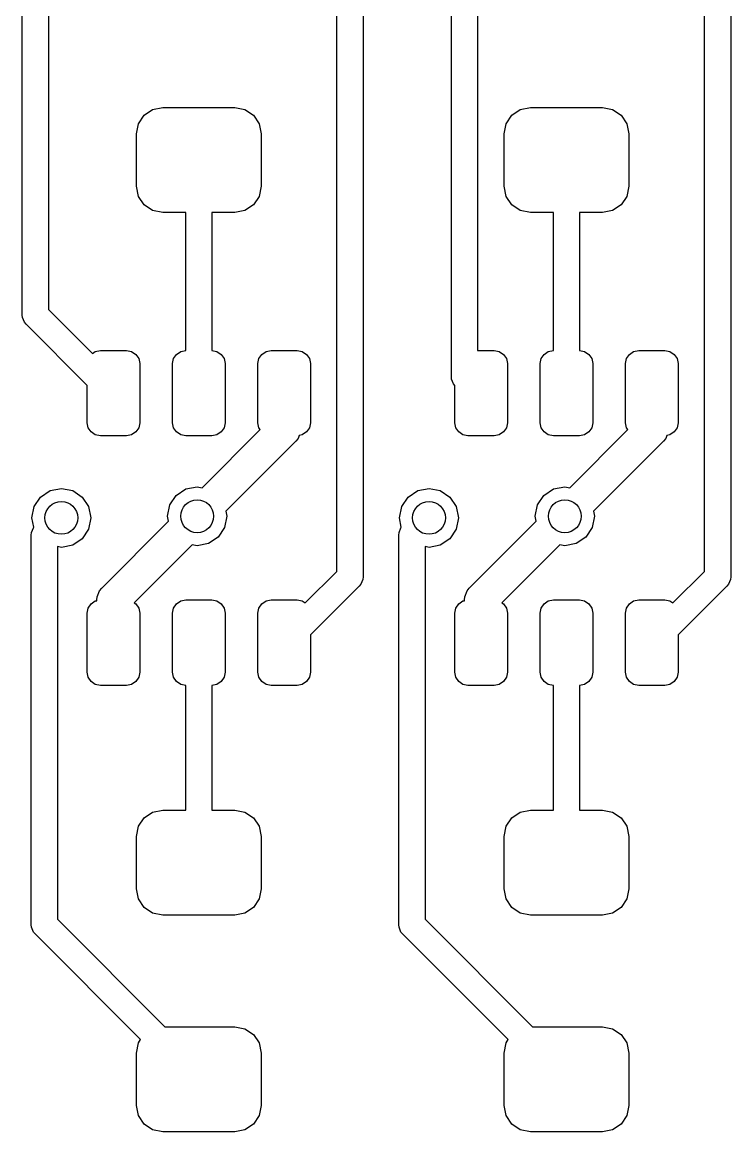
# Model space of a CAD drawing. Extents: x 0.05 to 3.89, y 0.04 to 4.21.
# Drawn here: x 2.2502 to 2.4627, y 0.1073 to 0.44 of the extents above; entities that cross this region are included whole.
import ezdxf

# ---------------------------------------------------------------- set-up
doc = ezdxf.new("R2010")
doc.units = 0
doc.header["$MEASUREMENT"] = 0
doc.layers.add('BLACK', color=7, linetype='CONTINUOUS')

msp = doc.modelspace()

# ---------------------------------------------------------------- linework, layer by layer
at = {"layer": 'BLACK', "linetype": 'CONTINUOUS'}
for p, q in [((2.25806, 0.51051), (2.25806, 0.3538)), ((2.25019, 0.35217), (2.25019, 0.50888)), ((2.35243, 0.47946), (2.35243, 0.27369)), ((2.34455, 0.27532), (2.34455, 0.47783)), ((2.45479, 0.27532), (2.45479, 0.47075)), ((2.46266, 0.47238), (2.46266, 0.27369)), ((2.37887, 0.33372), (2.37887, 0.46595)), ((2.38675, 0.46758), (2.38675, 0.34154)), ((2.28676, 0.41206), (2.28931, 0.41377)), ((2.28931, 0.41377), (2.29232, 0.41437)), ((2.29232, 0.41437), (2.31398, 0.41437)), ((2.31398, 0.41437), (2.31699, 0.41377)), ((2.31699, 0.41377), (2.31954, 0.41206)), ((2.39699, 0.41206), (2.39955, 0.41377)), ((2.39955, 0.41377), (2.40256, 0.41437)), ((2.40256, 0.41437), (2.42421, 0.41437)), ((2.42421, 0.41437), (2.42723, 0.41377)), ((2.42723, 0.41377), (2.42978, 0.41206)), ((2.28445, 0.4065), (2.28505, 0.40951)), ((2.28505, 0.40951), (2.28676, 0.41206)), ((2.31954, 0.41206), (2.32125, 0.40951)), ((2.32125, 0.40951), (2.32185, 0.4065)), ((2.39469, 0.4065), (2.39528, 0.40951)), ((2.39528, 0.40951), (2.39699, 0.41206)), ((2.42978, 0.41206), (2.43149, 0.40951)), ((2.43149, 0.40951), (2.43209, 0.4065)), ((2.28445, 0.39075), (2.28445, 0.4065)), ((2.32185, 0.4065), (2.32185, 0.39075)), ((2.39469, 0.39075), (2.39469, 0.4065)), ((2.43209, 0.4065), (2.43209, 0.39075)), ((2.28505, 0.38773), (2.28445, 0.39075)), ((2.32185, 0.39075), (2.32125, 0.38773)), ((2.39528, 0.38773), (2.39469, 0.39075)), ((2.43209, 0.39075), (2.43149, 0.38773)), ((2.28676, 0.38518), (2.28505, 0.38773)), ((2.32125, 0.38773), (2.31954, 0.38518)), ((2.39699, 0.38518), (2.39528, 0.38773)), ((2.43149, 0.38773), (2.42978, 0.38518)), ((2.28931, 0.38347), (2.28676, 0.38518)), ((2.29232, 0.38287), (2.28931, 0.38347)), ((2.29921, 0.38287), (2.29232, 0.38287)), ((2.29921, 0.34154), (2.29921, 0.38287)), ((2.31398, 0.38287), (2.30709, 0.38287)), ((2.30709, 0.38287), (2.30709, 0.34154)), ((2.31699, 0.38347), (2.31398, 0.38287)), ((2.31954, 0.38518), (2.31699, 0.38347)), ((2.39955, 0.38347), (2.39699, 0.38518)), ((2.40256, 0.38287), (2.39955, 0.38347)), ((2.40945, 0.38287), (2.40256, 0.38287)), ((2.40945, 0.34154), (2.40945, 0.38287)), ((2.42421, 0.38287), (2.41732, 0.38287)), ((2.41732, 0.38287), (2.41732, 0.34154)), ((2.42723, 0.38347), (2.42421, 0.38287)), ((2.42978, 0.38518), (2.42723, 0.38347)), ((2.25806, 0.3538), (2.27123, 0.34064)), ((2.25026, 0.35141), (2.25019, 0.35217)), ((2.25085, 0.34999), (2.25026, 0.35141)), ((2.25134, 0.34939), (2.25085, 0.34999)), ((2.26969, 0.33105), (2.25134, 0.34939)), ((2.27123, 0.34064), (2.27212, 0.34124)), ((2.27212, 0.34124), (2.27362, 0.34154)), ((2.27362, 0.34154), (2.2815, 0.34154)), ((2.2815, 0.34154), (2.283, 0.34124)), ((2.283, 0.34124), (2.28428, 0.34038)), ((2.28428, 0.34038), (2.28513, 0.33911)), ((2.29558, 0.33911), (2.29643, 0.34038)), ((2.29643, 0.34038), (2.29771, 0.34124)), ((2.29771, 0.34124), (2.29921, 0.34154)), ((2.30709, 0.34154), (2.30859, 0.34124)), ((2.30859, 0.34124), (2.30987, 0.34038)), ((2.30987, 0.34038), (2.31072, 0.33911)), ((2.32117, 0.33911), (2.32202, 0.34038)), ((2.32202, 0.34038), (2.3233, 0.34124)), ((2.3233, 0.34124), (2.3248, 0.34154)), ((2.3248, 0.34154), (2.33268, 0.34154)), ((2.33268, 0.34154), (2.33418, 0.34124)), ((2.33418, 0.34124), (2.33546, 0.34038)), ((2.33546, 0.34038), (2.33631, 0.33911)), ((2.38675, 0.34154), (2.39173, 0.34154)), ((2.39173, 0.34154), (2.39324, 0.34124)), ((2.39324, 0.34124), (2.39452, 0.34038)), ((2.39452, 0.34038), (2.39537, 0.33911)), ((2.40581, 0.33911), (2.40666, 0.34038)), ((2.40666, 0.34038), (2.40794, 0.34124)), ((2.40794, 0.34124), (2.40945, 0.34154)), ((2.41732, 0.34154), (2.41883, 0.34124)), ((2.41883, 0.34124), (2.42011, 0.34038)), ((2.42011, 0.34038), (2.42096, 0.33911)), ((2.4314, 0.33911), (2.43226, 0.34038)), ((2.43226, 0.34038), (2.43353, 0.34124)), ((2.43353, 0.34124), (2.43504, 0.34154)), ((2.43504, 0.34154), (2.44291, 0.34154)), ((2.44291, 0.34154), (2.44442, 0.34124)), ((2.44442, 0.34124), (2.4457, 0.34038)), ((2.4457, 0.34038), (2.44655, 0.33911)), ((2.28513, 0.33911), (2.28543, 0.3376)), ((2.28543, 0.3376), (2.28543, 0.31988)), ((2.29528, 0.3376), (2.29558, 0.33911)), ((2.29528, 0.31988), (2.29528, 0.3376)), ((2.31072, 0.33911), (2.31102, 0.3376)), ((2.31102, 0.3376), (2.31102, 0.31988)), ((2.32087, 0.3376), (2.32117, 0.33911)), ((2.32087, 0.31988), (2.32087, 0.3376)), ((2.33631, 0.33911), (2.33661, 0.3376)), ((2.33661, 0.3376), (2.33661, 0.31988)), ((2.39537, 0.33911), (2.39567, 0.3376)), ((2.39567, 0.3376), (2.39567, 0.31988)), ((2.40551, 0.3376), (2.40581, 0.33911)), ((2.40551, 0.31988), (2.40551, 0.3376)), ((2.42096, 0.33911), (2.42126, 0.3376)), ((2.42126, 0.3376), (2.42126, 0.31988)), ((2.4311, 0.3376), (2.4314, 0.33911)), ((2.4311, 0.31988), (2.4311, 0.3376)), ((2.44655, 0.33911), (2.44685, 0.3376)), ((2.44685, 0.3376), (2.44685, 0.31988)), ((2.37895, 0.33296), (2.37887, 0.33372)), ((2.37954, 0.33154), (2.37895, 0.33296)), ((2.26969, 0.31988), (2.26969, 0.33105)), ((2.37992, 0.33107), (2.37954, 0.33154)), ((2.37992, 0.31988), (2.37992, 0.33107)), ((2.26998, 0.31838), (2.26969, 0.31988)), ((2.28543, 0.31988), (2.28513, 0.31838)), ((2.29558, 0.31838), (2.29528, 0.31988)), ((2.31102, 0.31988), (2.31072, 0.31838)), ((2.32117, 0.31838), (2.32087, 0.31988)), ((2.33661, 0.31988), (2.33631, 0.31838)), ((2.38022, 0.31838), (2.37992, 0.31988)), ((2.39567, 0.31988), (2.39537, 0.31838)), ((2.40581, 0.31838), (2.40551, 0.31988)), ((2.42126, 0.31988), (2.42096, 0.31838)), ((2.4314, 0.31838), (2.4311, 0.31988)), ((2.44685, 0.31988), (2.44655, 0.31838)), ((2.27084, 0.3171), (2.26998, 0.31838)), ((2.27212, 0.31624), (2.27084, 0.3171)), ((2.27362, 0.31594), (2.27212, 0.31624)), ((2.283, 0.31624), (2.2815, 0.31594)), ((2.28428, 0.3171), (2.283, 0.31624)), ((2.28513, 0.31838), (2.28428, 0.3171)), ((2.29643, 0.3171), (2.29558, 0.31838)), ((2.29771, 0.31624), (2.29643, 0.3171)), ((2.29921, 0.31594), (2.29771, 0.31624)), ((2.30415, 0.30039), (2.32155, 0.3178)), ((2.30859, 0.31624), (2.30709, 0.31594)), ((2.30987, 0.3171), (2.30859, 0.31624)), ((2.31072, 0.31838), (2.30987, 0.3171)), ((2.32155, 0.3178), (2.32117, 0.31838)), ((2.33328, 0.31607), (2.3329, 0.31514)), ((2.33418, 0.31624), (2.33328, 0.31607)), ((2.33546, 0.3171), (2.33418, 0.31624)), ((2.33631, 0.31838), (2.33546, 0.3171)), ((2.38107, 0.3171), (2.38022, 0.31838)), ((2.38235, 0.31624), (2.38107, 0.3171)), ((2.38386, 0.31594), (2.38235, 0.31624)), ((2.39324, 0.31624), (2.39173, 0.31594)), ((2.39452, 0.3171), (2.39324, 0.31624)), ((2.39537, 0.31838), (2.39452, 0.3171)), ((2.40666, 0.3171), (2.40581, 0.31838)), ((2.40794, 0.31624), (2.40666, 0.3171)), ((2.40945, 0.31594), (2.40794, 0.31624)), ((2.41438, 0.30039), (2.43179, 0.3178)), ((2.41883, 0.31624), (2.41732, 0.31594)), ((2.42011, 0.3171), (2.41883, 0.31624)), ((2.42096, 0.31838), (2.42011, 0.3171)), ((2.43179, 0.3178), (2.4314, 0.31838)), ((2.44352, 0.31607), (2.44313, 0.31514)), ((2.44442, 0.31624), (2.44352, 0.31607)), ((2.4457, 0.3171), (2.44442, 0.31624)), ((2.44655, 0.31838), (2.4457, 0.3171)), ((2.2815, 0.31594), (2.27362, 0.31594)), ((2.30709, 0.31594), (2.29921, 0.31594)), ((2.33228, 0.31438), (2.31122, 0.29332)), ((2.3329, 0.31514), (2.33228, 0.31438)), ((2.3329, 0.31514), (2.3329, 0.31514)), ((2.39173, 0.31594), (2.38386, 0.31594)), ((2.41732, 0.31594), (2.40945, 0.31594)), ((2.44251, 0.31438), (2.42146, 0.29332)), ((2.44313, 0.31514), (2.44251, 0.31438)), ((2.44313, 0.31514), (2.44313, 0.31514)), ((2.25567, 0.2976), (2.25855, 0.29952)), ((2.25855, 0.29952), (2.26194, 0.3002)), ((2.26194, 0.3002), (2.26533, 0.29952)), ((2.26533, 0.29952), (2.2682, 0.2976)), ((2.29639, 0.29809), (2.29927, 0.30001)), ((2.29927, 0.30001), (2.30266, 0.30069)), ((2.30266, 0.30069), (2.30415, 0.30039)), ((2.36591, 0.2976), (2.36878, 0.29952)), ((2.36878, 0.29952), (2.37217, 0.3002)), ((2.37217, 0.3002), (2.37556, 0.29952)), ((2.37556, 0.29952), (2.37844, 0.2976)), ((2.40663, 0.29809), (2.4095, 0.30001)), ((2.4095, 0.30001), (2.41289, 0.30069)), ((2.41289, 0.30069), (2.41438, 0.30039)), ((2.25375, 0.29473), (2.25567, 0.2976)), ((2.2682, 0.2976), (2.27012, 0.29473)), ((2.29447, 0.29522), (2.29639, 0.29809)), ((2.36399, 0.29473), (2.36591, 0.2976)), ((2.37844, 0.2976), (2.38036, 0.29473)), ((2.40471, 0.29522), (2.40663, 0.29809)), ((2.25308, 0.29134), (2.25375, 0.29473)), ((2.27012, 0.29473), (2.2708, 0.29134)), ((2.2938, 0.29183), (2.29447, 0.29522)), ((2.31122, 0.29332), (2.31152, 0.29183)), ((2.36331, 0.29134), (2.36399, 0.29473)), ((2.38036, 0.29473), (2.38103, 0.29134)), ((2.40404, 0.29183), (2.40471, 0.29522)), ((2.42146, 0.29332), (2.42175, 0.29183)), ((2.25364, 0.28852), (2.25308, 0.29134)), ((2.2708, 0.29134), (2.27012, 0.28795)), ((2.27402, 0.27027), (2.2941, 0.29034)), ((2.2941, 0.29034), (2.2938, 0.29183)), ((2.31152, 0.29183), (2.31084, 0.28844)), ((2.36387, 0.28852), (2.36331, 0.29134)), ((2.38103, 0.29134), (2.38036, 0.28795)), ((2.38426, 0.27027), (2.40433, 0.29034)), ((2.40433, 0.29034), (2.40404, 0.29183)), ((2.42175, 0.29183), (2.42108, 0.28844)), ((2.25287, 0.28621), (2.25295, 0.28698)), ((2.25287, 0.16937), (2.25287, 0.28621)), ((2.25295, 0.28698), (2.25354, 0.2884)), ((2.25354, 0.2884), (2.25364, 0.28852)), ((2.27012, 0.28795), (2.2682, 0.28507)), ((2.31084, 0.28844), (2.30892, 0.28557)), ((2.36311, 0.28621), (2.36319, 0.28698)), ((2.36311, 0.16937), (2.36311, 0.28621)), ((2.36319, 0.28698), (2.36377, 0.2884)), ((2.36377, 0.2884), (2.36387, 0.28852)), ((2.38036, 0.28795), (2.37844, 0.28507)), ((2.42108, 0.28844), (2.41916, 0.28557)), ((2.26533, 0.28315), (2.26194, 0.28248)), ((2.2682, 0.28507), (2.26533, 0.28315)), ((2.30117, 0.28327), (2.2838, 0.2659)), ((2.30266, 0.28297), (2.30117, 0.28327)), ((2.30605, 0.28365), (2.30266, 0.28297)), ((2.30892, 0.28557), (2.30605, 0.28365)), ((2.37556, 0.28315), (2.37217, 0.28248)), ((2.37844, 0.28507), (2.37556, 0.28315)), ((2.4114, 0.28327), (2.39403, 0.2659)), ((2.41289, 0.28297), (2.4114, 0.28327)), ((2.41628, 0.28365), (2.41289, 0.28297)), ((2.41916, 0.28557), (2.41628, 0.28365)), ((2.26194, 0.28248), (2.26075, 0.28272)), ((2.26075, 0.28272), (2.26075, 0.171)), ((2.37217, 0.28248), (2.37098, 0.28272)), ((2.37098, 0.28272), (2.37098, 0.171)), ((2.33507, 0.26584), (2.34455, 0.27532)), ((2.35235, 0.27292), (2.35176, 0.2715)), ((2.35243, 0.27369), (2.35235, 0.27292)), ((2.44531, 0.26584), (2.45479, 0.27532)), ((2.46259, 0.27292), (2.462, 0.2715)), ((2.46266, 0.27369), (2.46259, 0.27292)), ((2.27266, 0.26771), (2.2734, 0.26951)), ((2.2734, 0.26951), (2.27402, 0.27027)), ((2.2734, 0.26951), (2.2734, 0.26951)), ((2.35127, 0.2709), (2.33661, 0.25624)), ((2.35176, 0.2715), (2.35127, 0.2709)), ((2.38289, 0.26771), (2.38364, 0.26951)), ((2.38364, 0.26951), (2.38426, 0.27027)), ((2.38364, 0.26951), (2.38364, 0.26951)), ((2.46151, 0.2709), (2.44685, 0.25624)), ((2.462, 0.2715), (2.46151, 0.2709)), ((2.27084, 0.26558), (2.27212, 0.26643)), ((2.27212, 0.26643), (2.27256, 0.26652)), ((2.27256, 0.26673), (2.27266, 0.26771)), ((2.27256, 0.26652), (2.27256, 0.26673)), ((2.29643, 0.26558), (2.29771, 0.26643)), ((2.29771, 0.26643), (2.29921, 0.26673)), ((2.29921, 0.26673), (2.30709, 0.26673)), ((2.30709, 0.26673), (2.30859, 0.26643)), ((2.30859, 0.26643), (2.30987, 0.26558)), ((2.32202, 0.26558), (2.3233, 0.26643)), ((2.3233, 0.26643), (2.3248, 0.26673)), ((2.3248, 0.26673), (2.33268, 0.26673)), ((2.33268, 0.26673), (2.33418, 0.26643)), ((2.33418, 0.26643), (2.33507, 0.26584)), ((2.38107, 0.26558), (2.38235, 0.26643)), ((2.38235, 0.26643), (2.3828, 0.26652)), ((2.3828, 0.26673), (2.38289, 0.26771)), ((2.3828, 0.26652), (2.3828, 0.26673)), ((2.40666, 0.26558), (2.40794, 0.26643)), ((2.40794, 0.26643), (2.40945, 0.26673)), ((2.40945, 0.26673), (2.41732, 0.26673)), ((2.41732, 0.26673), (2.41883, 0.26643)), ((2.41883, 0.26643), (2.42011, 0.26558)), ((2.43226, 0.26558), (2.43353, 0.26643)), ((2.43353, 0.26643), (2.43504, 0.26673)), ((2.43504, 0.26673), (2.44291, 0.26673)), ((2.44291, 0.26673), (2.44442, 0.26643)), ((2.44442, 0.26643), (2.44531, 0.26584)), ((2.26969, 0.2628), (2.26998, 0.2643)), ((2.26998, 0.2643), (2.27084, 0.26558)), ((2.2838, 0.2659), (2.28428, 0.26558)), ((2.28428, 0.26558), (2.28513, 0.2643)), ((2.28513, 0.2643), (2.28543, 0.2628)), ((2.29528, 0.2628), (2.29558, 0.2643)), ((2.29558, 0.2643), (2.29643, 0.26558)), ((2.30987, 0.26558), (2.31072, 0.2643)), ((2.31072, 0.2643), (2.31102, 0.2628)), ((2.32087, 0.2628), (2.32117, 0.2643)), ((2.32117, 0.2643), (2.32202, 0.26558)), ((2.37992, 0.2628), (2.38022, 0.2643)), ((2.38022, 0.2643), (2.38107, 0.26558)), ((2.39403, 0.2659), (2.39452, 0.26558)), ((2.39452, 0.26558), (2.39537, 0.2643)), ((2.39537, 0.2643), (2.39567, 0.2628)), ((2.40551, 0.2628), (2.40581, 0.2643)), ((2.40581, 0.2643), (2.40666, 0.26558)), ((2.42011, 0.26558), (2.42096, 0.2643)), ((2.42096, 0.2643), (2.42126, 0.2628)), ((2.4311, 0.2628), (2.4314, 0.2643)), ((2.4314, 0.2643), (2.43226, 0.26558)), ((2.26969, 0.24508), (2.26969, 0.2628)), ((2.28543, 0.2628), (2.28543, 0.24508)), ((2.29528, 0.24508), (2.29528, 0.2628)), ((2.31102, 0.2628), (2.31102, 0.24508)), ((2.32087, 0.24508), (2.32087, 0.2628)), ((2.37992, 0.24508), (2.37992, 0.2628)), ((2.39567, 0.2628), (2.39567, 0.24508)), ((2.40551, 0.24508), (2.40551, 0.2628)), ((2.42126, 0.2628), (2.42126, 0.24508)), ((2.4311, 0.24508), (2.4311, 0.2628)), ((2.33661, 0.25624), (2.33661, 0.24508)), ((2.44685, 0.25624), (2.44685, 0.24508)), ((2.26998, 0.24357), (2.26969, 0.24508)), ((2.27084, 0.24229), (2.26998, 0.24357)), ((2.28513, 0.24357), (2.28428, 0.24229)), ((2.28543, 0.24508), (2.28513, 0.24357)), ((2.29558, 0.24357), (2.29528, 0.24508)), ((2.29643, 0.24229), (2.29558, 0.24357)), ((2.31072, 0.24357), (2.30987, 0.24229)), ((2.31102, 0.24508), (2.31072, 0.24357)), ((2.32117, 0.24357), (2.32087, 0.24508)), ((2.32202, 0.24229), (2.32117, 0.24357)), ((2.33631, 0.24357), (2.33546, 0.24229)), ((2.33661, 0.24508), (2.33631, 0.24357)), ((2.38022, 0.24357), (2.37992, 0.24508)), ((2.38107, 0.24229), (2.38022, 0.24357)), ((2.39537, 0.24357), (2.39452, 0.24229)), ((2.39567, 0.24508), (2.39537, 0.24357)), ((2.40581, 0.24357), (2.40551, 0.24508)), ((2.40666, 0.24229), (2.40581, 0.24357)), ((2.42096, 0.24357), (2.42011, 0.24229)), ((2.42126, 0.24508), (2.42096, 0.24357)), ((2.4314, 0.24357), (2.4311, 0.24508)), ((2.43226, 0.24229), (2.4314, 0.24357)), ((2.44655, 0.24357), (2.4457, 0.24229)), ((2.44685, 0.24508), (2.44655, 0.24357)), ((2.27212, 0.24144), (2.27084, 0.24229)), ((2.27362, 0.24114), (2.27212, 0.24144)), ((2.2815, 0.24114), (2.27362, 0.24114)), ((2.283, 0.24144), (2.2815, 0.24114)), ((2.28428, 0.24229), (2.283, 0.24144)), ((2.29771, 0.24144), (2.29643, 0.24229)), ((2.29921, 0.24114), (2.29771, 0.24144)), ((2.29921, 0.20374), (2.29921, 0.24114)), ((2.30859, 0.24144), (2.30709, 0.24114)), ((2.30709, 0.24114), (2.30709, 0.20374)), ((2.30987, 0.24229), (2.30859, 0.24144)), ((2.3233, 0.24144), (2.32202, 0.24229)), ((2.3248, 0.24114), (2.3233, 0.24144)), ((2.33268, 0.24114), (2.3248, 0.24114)), ((2.33418, 0.24144), (2.33268, 0.24114)), ((2.33546, 0.24229), (2.33418, 0.24144)), ((2.38235, 0.24144), (2.38107, 0.24229)), ((2.38386, 0.24114), (2.38235, 0.24144)), ((2.39173, 0.24114), (2.38386, 0.24114)), ((2.39324, 0.24144), (2.39173, 0.24114)), ((2.39452, 0.24229), (2.39324, 0.24144)), ((2.40794, 0.24144), (2.40666, 0.24229)), ((2.40945, 0.24114), (2.40794, 0.24144)), ((2.40945, 0.20374), (2.40945, 0.24114)), ((2.41883, 0.24144), (2.41732, 0.24114)), ((2.41732, 0.24114), (2.41732, 0.20374)), ((2.42011, 0.24229), (2.41883, 0.24144)), ((2.43353, 0.24144), (2.43226, 0.24229)), ((2.43504, 0.24114), (2.43353, 0.24144)), ((2.44291, 0.24114), (2.43504, 0.24114)), ((2.44442, 0.24144), (2.44291, 0.24114)), ((2.4457, 0.24229), (2.44442, 0.24144)), ((2.28676, 0.20143), (2.28931, 0.20314)), ((2.28931, 0.20314), (2.29232, 0.20374)), ((2.29232, 0.20374), (2.29921, 0.20374)), ((2.30709, 0.20374), (2.31398, 0.20374)), ((2.31398, 0.20374), (2.31699, 0.20314)), ((2.31699, 0.20314), (2.31954, 0.20143)), ((2.39699, 0.20143), (2.39955, 0.20314)), ((2.39955, 0.20314), (2.40256, 0.20374)), ((2.40256, 0.20374), (2.40945, 0.20374)), ((2.41732, 0.20374), (2.42421, 0.20374)), ((2.42421, 0.20374), (2.42723, 0.20314)), ((2.42723, 0.20314), (2.42978, 0.20143)), ((2.28505, 0.19888), (2.28676, 0.20143)), ((2.31954, 0.20143), (2.32125, 0.19888)), ((2.39528, 0.19888), (2.39699, 0.20143)), ((2.42978, 0.20143), (2.43149, 0.19888)), ((2.28445, 0.19587), (2.28505, 0.19888)), ((2.32125, 0.19888), (2.32185, 0.19587)), ((2.39469, 0.19587), (2.39528, 0.19888)), ((2.43149, 0.19888), (2.43209, 0.19587)), ((2.28445, 0.18012), (2.28445, 0.19587)), ((2.32185, 0.19587), (2.32185, 0.18012)), ((2.39469, 0.18012), (2.39469, 0.19587)), ((2.43209, 0.19587), (2.43209, 0.18012)), ((2.28505, 0.1771), (2.28445, 0.18012)), ((2.32185, 0.18012), (2.32125, 0.1771)), ((2.39528, 0.1771), (2.39469, 0.18012)), ((2.43209, 0.18012), (2.43149, 0.1771)), ((2.28676, 0.17455), (2.28505, 0.1771)), ((2.32125, 0.1771), (2.31954, 0.17455)), ((2.39699, 0.17455), (2.39528, 0.1771)), ((2.43149, 0.1771), (2.42978, 0.17455)), ((2.28931, 0.17284), (2.28676, 0.17455)), ((2.31954, 0.17455), (2.31699, 0.17284)), ((2.39955, 0.17284), (2.39699, 0.17455)), ((2.42978, 0.17455), (2.42723, 0.17284)), ((2.26075, 0.171), (2.29297, 0.13878)), ((2.29232, 0.17224), (2.28931, 0.17284)), ((2.31398, 0.17224), (2.29232, 0.17224)), ((2.31699, 0.17284), (2.31398, 0.17224)), ((2.37098, 0.171), (2.40321, 0.13878)), ((2.40256, 0.17224), (2.39955, 0.17284)), ((2.42421, 0.17224), (2.40256, 0.17224)), ((2.42723, 0.17284), (2.42421, 0.17224)), ((2.25295, 0.1686), (2.25287, 0.16937)), ((2.25354, 0.16718), (2.25295, 0.1686)), ((2.25403, 0.16659), (2.25354, 0.16718)), ((2.28571, 0.13491), (2.25403, 0.16659)), ((2.36319, 0.1686), (2.36311, 0.16937)), ((2.36377, 0.16718), (2.36319, 0.1686)), ((2.36426, 0.16659), (2.36377, 0.16718)), ((2.39594, 0.13491), (2.36426, 0.16659)), ((2.29297, 0.13878), (2.31398, 0.13878)), ((2.31398, 0.13878), (2.31699, 0.13818)), ((2.31699, 0.13818), (2.31954, 0.13647)), ((2.31954, 0.13647), (2.32125, 0.13392)), ((2.40321, 0.13878), (2.42421, 0.13878)), ((2.42421, 0.13878), (2.42723, 0.13818)), ((2.42723, 0.13818), (2.42978, 0.13647)), ((2.42978, 0.13647), (2.43149, 0.13392)), ((2.28445, 0.13091), (2.28505, 0.13392)), ((2.28505, 0.13392), (2.28571, 0.13491)), ((2.32125, 0.13392), (2.32185, 0.13091)), ((2.39469, 0.13091), (2.39528, 0.13392)), ((2.39528, 0.13392), (2.39594, 0.13491)), ((2.43149, 0.13392), (2.43209, 0.13091)), ((2.28445, 0.11516), (2.28445, 0.13091)), ((2.32185, 0.13091), (2.32185, 0.11516)), ((2.39469, 0.11516), (2.39469, 0.13091)), ((2.43209, 0.13091), (2.43209, 0.11516)), ((2.28505, 0.11214), (2.28445, 0.11516)), ((2.32185, 0.11516), (2.32125, 0.11214)), ((2.39528, 0.11214), (2.39469, 0.11516)), ((2.43209, 0.11516), (2.43149, 0.11214)), ((2.28676, 0.10959), (2.28505, 0.11214)), ((2.32125, 0.11214), (2.31954, 0.10959)), ((2.39699, 0.10959), (2.39528, 0.11214)), ((2.43149, 0.11214), (2.42978, 0.10959)), ((2.28931, 0.10788), (2.28676, 0.10959)), ((2.29232, 0.10728), (2.28931, 0.10788)), ((2.31398, 0.10728), (2.29232, 0.10728)), ((2.31699, 0.10788), (2.31398, 0.10728)), ((2.31954, 0.10959), (2.31699, 0.10788)), ((2.39955, 0.10788), (2.39699, 0.10959)), ((2.40256, 0.10728), (2.39955, 0.10788)), ((2.42421, 0.10728), (2.40256, 0.10728)), ((2.42723, 0.10788), (2.42421, 0.10728)), ((2.42978, 0.10959), (2.42723, 0.10788))]:
    msp.add_line(p, q, dxfattribs=at)
at = {"layer": 'BLACK'}
for centre in [(2.26194, 0.29134), (2.30266, 0.29183), (2.37217, 0.29134), (2.41289, 0.29183)]:
    msp.add_circle(centre, 0.00492, dxfattribs=at)

doc.saveas('drawing.dxf')
